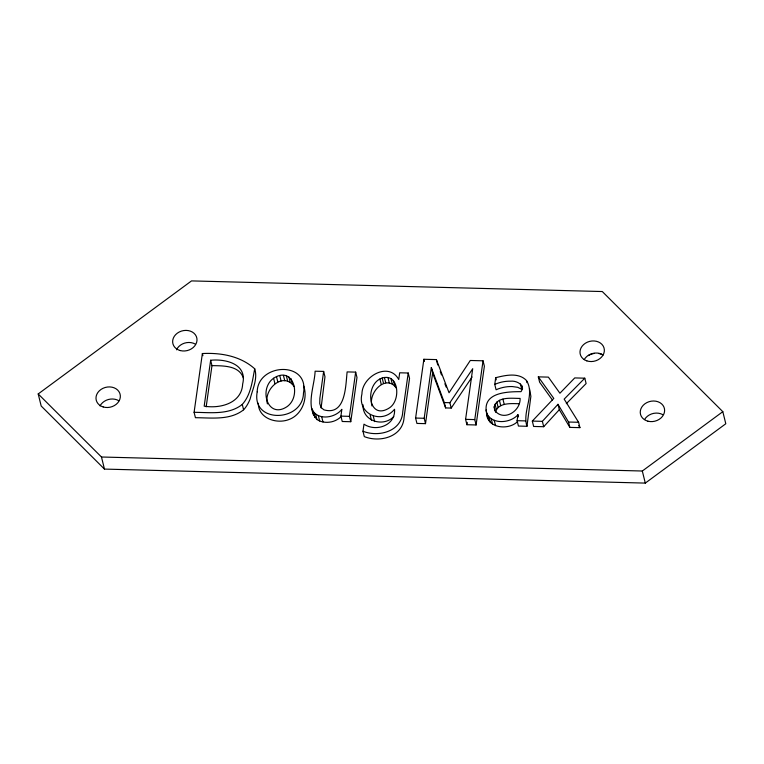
<?xml version="1.0" encoding="UTF-8"?>
<svg xmlns="http://www.w3.org/2000/svg" width="764" height="764" viewBox="0 0 764 764"><rect width="100%" height="100%" fill="white"/><g stroke="black" fill="none" stroke-linecap="round" stroke-linejoin="round"><path stroke-width="1.15" d="M267.419 403.898C263.341 389.077 283.539 371.046 294.14 386.565M371.953 405.923C367.952 392.505 386.374 373.376 396.506 388.351M321.1 407.919L324.977 376.786L323.649 371.419L315.112 371.199C314.548 386.345 305.189 406.295 316.974 419.551C324.337 424.23 334.785 422.855 340.945 416.772M517.543 421.613C508.327 430.705 486.649 428.346 486.496 412.713C482.418 392.295 507.382 391.646 521.048 391.665C525.661 385.132 516.521 380.539 510.887 381.179A31.018 25.661 -13.9 0 0 494.757 384.407L496.084 389.774A31.018 25.661 -13.9 0 1 512.224 386.546L517.772 387.329L521.745 389.334L520.408 383.967M194.094 412.321L202.374 353.541C220.958 352.586 240.44 356.014 254.718 368.802C257.936 378.858 252.502 389.325 250.114 399.066C248.501 402.953 246.543 406.744 243.601 409.8C230.117 420.525 211.447 417.784 195.431 417.698L194.094 412.321C210.119 412.417 228.789 415.158 242.274 404.433C250.936 394.759 252.311 381.007 254.718 368.802M210.644 360.255L204.179 406.161C220.099 408.807 241.701 403.363 242.665 384.025C247.612 364.017 225.819 358.717 210.644 360.255L211.972 365.622L206.175 406.83M323.649 371.419L319.877 398.168L319.744 403.64L321.1 407.518L323.946 409.857C346.016 416.113 345.624 385.056 347.123 371.906L355.661 372.125L356.989 377.502L350.762 421.718L342.234 421.499L340.906 416.122L341.861 409.332C335.014 418.156 317.738 420.792 312.094 409.523M350.762 421.718L349.434 416.342L355.661 372.125M362.976 431.24L363.97 424.173C376.05 432.29 395.79 425.424 394.558 409.237C381.952 424.832 357.017 414.145 361.935 393.966C361.964 376.509 388.771 361.162 398.741 379.507L399.687 372.794L408.215 373.013L409.542 378.381L404.089 417.115C403.22 436.769 379.966 442.939 364.304 436.607L362.976 431.24C378.638 437.562 401.883 431.393 402.762 411.748L408.215 373.013M415.606 418.061L423.877 359.271L436.397 359.596L449.041 392.772L470.29 360.474L483.039 360.809L484.376 366.176L476.096 424.965L466.919 424.727L465.591 419.35L472.715 368.697L449.872 402.704L451.209 408.072L445.641 407.928L432.634 372.994L431.307 367.627L424.182 418.28L425.51 423.648L416.934 423.428L415.606 418.061L424.182 418.28M425.51 423.648L432.634 372.994M466.919 424.727L467.253 422.368M476.096 424.965L474.769 419.589L483.039 360.809M494.757 384.407L495.702 377.693C505.481 375.258 518.517 372.211 526.453 380.482C535.287 394.51 522.022 411.567 526.969 426.283L518.431 426.054L517.104 420.687L517.944 414.728C510.352 423.495 491.3 424.889 486.496 412.713M526.969 426.283L530.875 396.315L529.509 388.723M494.203 406.82C497.278 396.153 511.622 398.445 520.103 398.416C520.733 411.261 503.495 422.024 494.652 410.354L494.203 406.82L495.273 411.118M495.53 412.188C498.185 402.313 511.183 403.583 519.167 403.726M451.209 408.072L472.085 376.986M557.987 404.309L559.315 409.685L543.701 426.713L533.644 426.455L532.317 421.079L542.373 421.346L557.987 404.309L568.531 422.024L569.858 427.391L579.924 427.649L578.587 422.282L564.166 399.123L584.794 378.18L586.122 383.547L566.315 403.659M532.317 421.079L553.795 398.416L538.305 376.862L548.371 377.12L559.926 393.231L574.738 377.922L584.794 378.18M393.794 416.6C383.299 427.582 362.126 421.107 363.043 404.815M273.588 378.256C258.385 388.79 267.581 419.665 287.092 406.62C301.952 396.077 293.328 365.221 273.588 378.256L274.925 383.623M379.899 379.001C364.504 386.918 368.859 421.184 389.497 407.842C401.788 399.734 398.416 370.196 379.899 379.001L381.236 384.368M38.2 393.938L191.525 280.904L602.29 291.542L722.811 411.672L725.8 423.753L645.303 483.096L104.458 469.086L41.189 406.018L38.2 393.938L101.469 457.006L104.458 469.086M101.469 457.006L642.314 471.016L722.811 411.672M211.972 365.622C222.935 365.861 239.151 365.287 243.382 378.037M431.307 367.627L444.314 402.561L449.872 402.704M340.906 416.122L349.434 416.342M465.591 419.35L474.769 419.589M517.104 420.687L525.642 420.907M568.531 422.024L578.587 422.282M552.429 400.04L539.632 382.229L538.305 376.862M578.663 425.634L579.924 427.649M559.315 409.685L569.858 427.391M440.255 371.6L441.516 374.923M444.887 383.767L446.157 387.081M303.738 386.154C308.073 398.837 301.828 415.005 288.725 419.608C276.482 424.287 258.242 418.347 258.308 403.249M313.421 414.9L312.352 408.883M642.314 471.016L645.303 483.096M542.373 421.346L543.701 426.713M526.453 380.482L526.988 382.63M521.764 385.524L522.566 388.752M517.944 414.728L518.479 416.877M502.922 399.123L504.25 404.49M495.702 377.693L496.228 379.842M499.417 400.317L500.745 405.684M496.791 401.998L498.118 407.365M495.053 404.166L496.39 409.533M494.222 420.286L495.549 425.653M491.3 419.016L492.627 424.383M489.084 417.278L490.412 422.654M487.499 415.158L488.826 420.525M486.076 409.953L487.824 418.089M436.397 359.596L437.724 364.972M444.314 402.561L445.641 407.928M423.877 359.271L424.412 361.42M393.364 380.434L394.692 385.801M390.967 378.657L392.295 384.025M387.988 377.655L389.315 383.031M384.416 377.426L385.744 382.802M382.162 377.913L383.49 383.28M373.319 416.256L374.647 421.623M370.148 414.976L371.476 420.353M321.644 416.609L322.981 421.976M318.34 415.673L319.677 421.04M315.647 414.183L316.974 419.551M313.565 412.14L314.892 417.507M291.055 378.724L292.383 384.101M288.907 376.938L290.234 382.306M286.366 375.831L287.694 381.198M283.434 375.411L284.762 380.778M279.777 375.659L281.104 381.026M276.492 376.604L277.819 381.981M242.274 404.433L243.601 409.8M202.374 353.541L202.899 355.69M100.036 405.932A12.3 10.171 -13.9 0 1 118.85 400.756M584.202 359.653A12.3 10.171 -13.9 0 1 603.159 354.974M588.404 355.604A12.3 10.171 -13.9 0 1 594.373 353.417M598.584 353.474A12.3 10.171 -13.9 0 1 602.395 354.754M176.503 349.807A12.3 10.171 -13.9 0 1 195.126 344.01M644.549 419.57A12.3 10.171 -13.9 0 1 662.732 414.623M257.201 391.846C251.251 424.039 302.993 422.129 303.48 393.049C309.496 360.684 257.754 362.948 257.201 391.846M103.178 406.954A12.3 10.171 -13.9 0 0 120.292 395.255A12.3 10.171 -13.9 0 0 101.029 389.43A12.3 10.171 -13.9 0 0 103.178 406.954M647.901 421.184A12.3 10.171 -13.9 0 0 664.499 408.941A12.3 10.171 -13.9 0 0 644.902 403.803A12.3 10.171 -13.9 0 0 647.901 421.184M586.838 360.875A12.3 10.171 -13.9 0 0 604.334 349.606A12.3 10.171 -13.9 0 0 585.348 343.246A12.3 10.171 -13.9 0 0 586.838 360.875M180.294 350.571A12.3 10.171 -13.9 0 0 196.892 338.337A12.3 10.171 -13.9 0 0 177.296 333.19A12.3 10.171 -13.9 0 0 180.294 350.571"/></g></svg>
